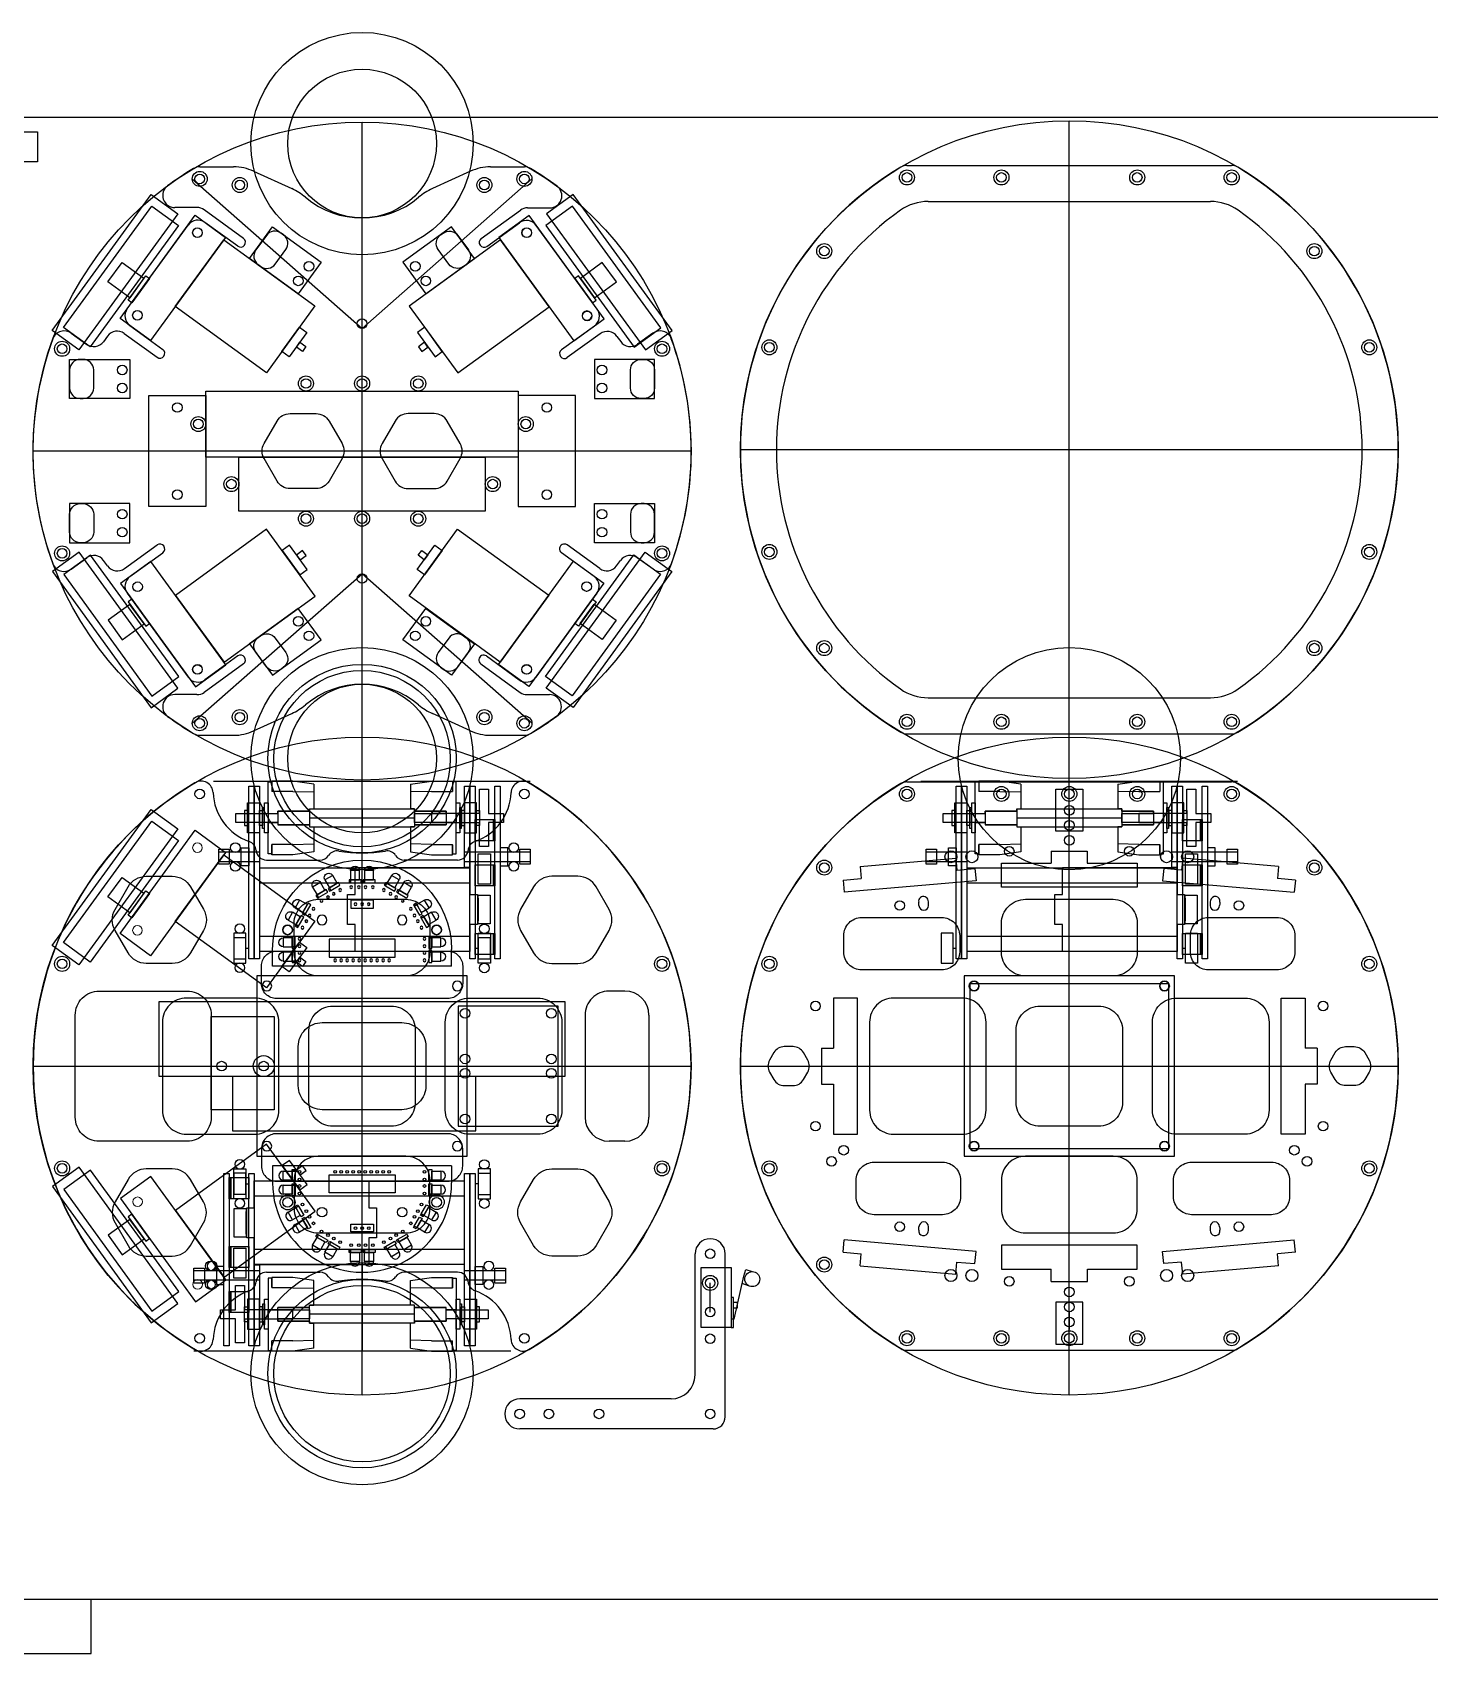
# Model space of a CAD drawing. Header units: millimetres. Extents: x -287 to 5214, y -1967 to 2893.
# Drawn here: x 467 to 932, y -291 to 249 of the extents above; entities that cross this region are included whole.
import ezdxf

# ---------------------------------------------------------------- set-up
doc = ezdxf.new("R2010")
doc.units = ezdxf.units.MM
for name, color, linetype in [('内切', 7, 'Continuous'), ('外切', 2, 'Continuous'), ('部件', 22, 'Continuous')]:
    doc.layers.add(name, color=color, linetype=linetype)

# ---------------------------------------------------------------- blocks, each defined once
blk = doc.blocks.new('A$C40E74946')
at = {"layer": '部件', "color": 5}
blk.add_lwpolyline([(15, 54), (26, 54), (26, -2), (15, -2)], close=True, dxfattribs=at)
at = {"layer": '部件', "color": 1}
for points in [[(31, 57), (43.5, 57), (43.5, 14.5), (31, 14.5)], [(43.5, 28.5), (43.5, 56), (81, 56), (81, 28.5)], [(17.5, 51), (28.5, 51), (28.5, 1), (17.5, 1)], [(81, 47.3), (84, 47.3), (84, 37.3), (81, 37.3)], [(84, 43.3), (86.5, 43.3), (86.5, 41.3), (84, 41.3)], [(20.5, 30), (29.5, 30), (29.5, 22), (20.5, 22)], [(29.5, 31), (31, 31), (31, 21), (29.5, 21)]]:
    blk.add_lwpolyline(points, close=True, dxfattribs=at)
at = {"layer": '部件', "color": 1, "lineweight": 0}
for centre in [(35, 52.75), (35, 18.75)]:
    blk.add_circle(centre, 1.6, dxfattribs=at)
blk = doc.blocks.new('A$C04FB7A0E')
at = {"layer": '部件', "color": 3}
for p, q in [((0, 59.6, 20), (0, 0, 20)), ((0, 59.6, 20), (5.59, 59.6, 20)), ((0, 0, 20), (5.59, 0, 20))]:
    blk.add_line(p, q, dxfattribs=at)
at = {"layer": '部件', "color": 3, "elevation": 20}
for points in [[(4.74, 53.05), (1.74, 53.05), (1.74, 56.05), (4.74, 56.05)], [(9.44, 53.05), (6.44, 53.05), (6.44, 56.05), (9.44, 56.05)], [(16.48, 50.36), (13.88, 51.86), (15.38, 54.46), (17.98, 52.96)], [(1.24, 53.05), (4.74, 53.05), (4.74, 52.05), (1.24, 52.05)], [(4.74, 53.05), (5.24, 53.05), (5.24, 52.05), (4.74, 52.05)], [(5.94, 53.05), (9.44, 53.05), (9.44, 52.05), (5.94, 52.05)], [(9.44, 53.05), (9.94, 53.05), (9.94, 52.05), (9.44, 52.05)], [(13.45, 52.11), (16.48, 50.36), (15.98, 49.49), (12.95, 51.24)], [(16.48, 50.36), (16.91, 50.11), (16.41, 49.24), (15.98, 49.49)], [(17.52, 49.76), (20.55, 48.01), (20.05, 47.14), (17.02, 48.89)], [(20.55, 48.01), (17.95, 49.51), (19.45, 52.11), (22.05, 50.61)], [(20.55, 48.01), (20.98, 47.76), (20.48, 46.89), (20.05, 47.14)], [(23.55, 45.19), (25.3, 42.16), (24.43, 41.66), (22.68, 44.69)], [(25.3, 42.16), (23.8, 44.76), (26.4, 46.26), (27.9, 43.66)], [(9, 40.8), (9, 18.8), (3, 18.8), (3, 40.8)], [(25.3, 42.16), (25.55, 41.73), (24.68, 41.23), (24.43, 41.66)], [(25.9, 41.12), (27.65, 38.09), (26.78, 37.59), (25.03, 40.62)], [(27.65, 38.09), (26.15, 40.69), (28.75, 42.19), (30.25, 39.59)], [(27.65, 38.09), (27.9, 37.66), (27.03, 37.16), (26.78, 37.59)], [(21.98, 33.6), (21.98, 26), (19.38, 26), (19.38, 33.6)], [(28.84, 34.15), (28.84, 30.65), (27.84, 30.65), (27.84, 34.15)], [(28.84, 30.65), (28.84, 33.65), (31.84, 33.65), (31.84, 30.65)], [(28.84, 30.65), (28.84, 30.15), (27.84, 30.15), (27.84, 30.65)], [(28.84, 29.45), (28.84, 25.95), (27.84, 25.95), (27.84, 29.45)], [(28.84, 25.95), (28.84, 28.95), (31.84, 28.95), (31.84, 25.95)], [(27.9, 21.94), (26.15, 18.91), (25.28, 19.41), (27.03, 22.44)], [(28.84, 25.95), (28.84, 25.45), (27.84, 25.45), (27.84, 25.95)], [(25.55, 17.87), (23.8, 14.84), (22.93, 15.34), (24.68, 18.37)], [(23.8, 14.84), (25.3, 17.44), (27.9, 15.94), (26.4, 13.34)], [(26.15, 18.91), (25.9, 18.48), (25.03, 18.98), (25.28, 19.41)], [(26.15, 18.91), (27.65, 21.51), (30.25, 20.01), (28.75, 17.41)], [(17.95, 10.09), (17.52, 9.84), (17.02, 10.71), (17.45, 10.96)], [(20.98, 11.84), (17.95, 10.09), (17.45, 10.96), (20.48, 12.71)], [(17.95, 10.09), (20.55, 11.59), (22.05, 8.99), (19.45, 7.49)], [(23.8, 14.84), (23.55, 14.41), (22.68, 14.91), (22.93, 15.34)], [(1.74, 6.55), (1.24, 6.55), (1.24, 7.55), (1.74, 7.55)], [(5.24, 6.55), (1.74, 6.55), (1.74, 7.55), (5.24, 7.55)], [(1.74, 6.55), (4.74, 6.55), (4.74, 3.55), (1.74, 3.55)], [(6.44, 6.55), (5.94, 6.55), (5.94, 7.55), (6.44, 7.55)], [(9.94, 6.55), (6.44, 6.55), (6.44, 7.55), (9.94, 7.55)], [(6.44, 6.55), (9.44, 6.55), (9.44, 3.55), (6.44, 3.55)], [(13.88, 7.74), (13.45, 7.49), (12.95, 8.36), (13.38, 8.61)], [(16.91, 9.49), (13.88, 7.74), (13.38, 8.61), (16.41, 10.36)], [(13.88, 7.74), (16.48, 9.24), (17.98, 6.64), (15.38, 5.14)]]:
    blk.add_lwpolyline(points, close=True, dxfattribs=at)
at = {"layer": '部件', "color": 3}
for centre, radius in [((12.13, 54.6, 20), 1.6), ((1.99, 50.6, 20), 0.45), ((4.49, 50.6, 20), 0.45), ((6.69, 50.6, 20), 0.45), ((9.19, 50.6, 20), 0.45), ((12.87, 49.61, 20), 0.45), ((15.04, 48.36, 20), 0.45), ((15.4, 43.14, 20), 1.6), ((16.94, 47.26, 20), 0.45), ((19.11, 46.01, 20), 0.45), ((21.8, 43.32, 20), 0.45), ((1.99, 38.8, 20), 0.45), ((23.05, 41.15, 20), 0.45), ((24.15, 39.25, 20), 0.45), ((1.99, 36.8, 20), 0.45), ((1.99, 34.8, 20), 0.45), ((1.99, 32.8, 20), 0.45), ((20.7, 32, 20), 0.45), ((25.4, 37.08, 20), 0.45), ((26.39, 33.4, 20), 0.45), ((1.99, 30.8, 20), 0.45), ((1.99, 28.8, 20), 0.45), ((1.99, 26.8, 20), 0.45), ((20.7, 29.8, 20), 0.45), ((20.7, 27.6, 20), 0.45), ((26.39, 30.9, 20), 0.45), ((26.39, 28.7, 20), 0.45), ((1.99, 24.8, 20), 0.45), ((1.99, 22.8, 20), 0.45), ((25.4, 22.52, 20), 0.45), ((26.39, 26.2, 20), 0.45), ((1.99, 20.8, 20), 0.45), ((15.4, 16.46, 20), 1.6), ((21.8, 16.28, 20), 0.45), ((23.05, 18.45, 20), 0.45), ((24.15, 20.35, 20), 0.45), ((15.04, 11.24, 20), 0.45), ((16.94, 12.34, 20), 0.45), ((19.11, 13.59, 20), 0.45), ((1.99, 9, 20), 0.45), ((4.49, 9, 20), 0.45), ((6.69, 9, 20), 0.45), ((9.19, 9, 20), 0.45), ((12.13, 5, 20), 1.6), ((12.87, 9.99, 20), 0.45)]:
    blk.add_circle(centre, radius, dxfattribs=at)
for centre, radius, start, end in [((5.59, 29.8, 20), 29.8, 270, 90), ((3.24, 56.05, 20), 1.5, 0, 180), ((7.94, 56.05, 20), 1.5, 0, 180), ((16.68, 53.71, 20), 1.5, 330, 150), ((20.75, 51.36, 20), 1.5, 330, 150), ((27.15, 44.96, 20), 1.5, 300, 120), ((29.5, 40.89, 20), 1.5, 300, 120), ((31.84, 32.15, 20), 1.5, 270, 90), ((31.84, 27.45, 20), 1.5, 270, 90), ((29.5, 18.71, 20), 1.5, 240, 60), ((27.15, 14.64, 20), 1.5, 240, 60), ((16.68, 5.89, 20), 1.5, 210, 30), ((20.75, 8.24, 20), 1.5, 210, 30), ((3.24, 3.55, 20), 1.5, 180, 0), ((7.94, 3.55, 20), 1.5, 180, 0)]:
    blk.add_arc(centre, radius, start, end, dxfattribs=at)
blk = doc.blocks.new('newban')
at = {"layer": '部件'}
blk.add_lwpolyline([(-73.91, -12), (-13.91, -12), (-13.91, -82), (-73.91, -82)], close=True, dxfattribs=at)
for centre in [(-70.56, -15.3), (-17.26, -15.3), (-70.56, -78.7), (-17.26, -78.7)]:
    blk.add_circle(centre, 1.6, dxfattribs=at)
blk = doc.blocks.new('ioo')
at = {"layer": '部件', "color": 6}
for p, q in [((3475.95, -2906.94), (3472.76, -2921.29)), ((3475.95, -2906.94), (3476.97, -2906.94)), ((3476.97, -2904.18), (3476.22, -2904.18)), ((3476.22, -2904.18), (3476.22, -2914.18)), ((3476.22, -2914.18), (3476.97, -2914.18)), ((3483.97, -2909.33), (3483.97, -2919.03)), ((3473.46, -2918.91), (3471.3, -2918.19)), ((3472.12, -2923.5), (3469.98, -2922.79)), ((3472.76, -2921.29), (3472.12, -2923.5))]:
    blk.add_line(p, q, dxfattribs=at)
for points in [[(3476.97, -2904.18), (3486.97, -2904.18), (3486.97, -2924.18), (3476.97, -2924.18)], [(3475.02, -2910.66), (3476.22, -2910.66), (3476.22, -2912.66), (3475.02, -2912.66)]]:
    blk.add_lwpolyline(points, close=True, dxfattribs=at)
for centre, radius in [((3483.97, -2909.33), 1.6), ((3469.94, -2920.29), 2.5), ((3483.97, -2919.03), 1.6)]:
    blk.add_circle(centre, radius, dxfattribs=at)
at = {"layer": '部件'}
blk.add_circle((3483.97, -2919.03), 2.5, dxfattribs=at)
blk = doc.blocks.new('dis')
at = {"layer": '部件'}
for p, q in [((169.1, 449.27), (169.1, 415.27)), ((156.2, 447.27), (156.2, 417.27))]:
    blk.add_line(p, q, dxfattribs=at)
for points in [[(161.1, 454.9), (171.1, 454.9), (171.1, 409.9), (161.1, 409.9)], [(147.6, 447.27), (171.1, 447.27), (171.1, 417.27), (147.6, 417.27)], [(158.6, 437.77), (166.6, 437.77), (166.6, 426.77), (158.6, 426.77)]]:
    blk.add_lwpolyline(points, close=True, dxfattribs=at)
for centre in [(166.1, 447.27), (166.1, 432.27), (166.1, 417.27)]:
    blk.add_circle(centre, 1.6, dxfattribs=at)
blk = doc.blocks.new('ee')
at = {"layer": '部件', "color": 4}
for p, q in [((679.98, -1571.69), (663.98, -1571.69)), ((663.98, -1571.69), (663.98, -1574.69)), ((663.98, -1574.69), (679.98, -1574.69)), ((682.98, -1571.69), (687.98, -1571.69)), ((687.98, -1574.69), (682.98, -1574.69)), ((687.98, -1571.69), (687.98, -1574.69))]:
    blk.add_line(p, q, dxfattribs=at)
for points in [[(679.98, -1571.69), (679.98, -1563.64), (682.98, -1563.64), (682.98, -1571.69)], [(682.98, -1574.69), (682.98, -1582.74), (679.98, -1582.74), (679.98, -1574.69)]]:
    blk.add_lwpolyline(points, dxfattribs=at)
blk = doc.blocks.new('panzou')
at = {"layer": '部件', "color": 6}
for p, q in [((164.05, -1712.65), (153.55, -1712.65)), ((153.55, -1712.65), (153.55, -1717.15)), ((164.05, -1711.9), (199.05, -1711.9)), ((164.05, -1711.9), (164.05, -1712.65)), ((164.05, -1714.9), (199.05, -1714.9)), ((199.05, -1711.9), (199.05, -1712.65)), ((199.05, -1711.9), (199.05, -1712.65)), ((199.05, -1712.65), (209.55, -1712.65)), ((199.05, -1712.65), (209.55, -1712.65)), ((209.55, -1712.65), (209.55, -1717.15)), ((209.55, -1712.65), (209.55, -1717.15)), ((164.05, -1717.15), (153.55, -1717.15)), ((164.05, -1717.15), (164.05, -1717.9)), ((164.05, -1717.9), (199.05, -1717.9)), ((199.05, -1717.15), (209.55, -1717.15)), ((199.05, -1717.15), (199.05, -1717.9)), ((199.05, -1717.15), (209.55, -1717.15)), ((199.05, -1717.15), (199.05, -1717.9))]:
    blk.add_line(p, q, dxfattribs=at)
at = {"layer": '部件', "color": 42}
blk.add_lwpolyline([(219.65, -1709.9), (215.65, -1709.9), (215.65, -1719.9), (219.65, -1719.9)], close=True, dxfattribs=at)
at = {"layer": '部件', "color": 6}
for points in [[(139.55, -1713.4), (153.55, -1713.4), (153.55, -1716.4), (139.55, -1716.4)], [(199.05, -1713.4), (209.55, -1713.4), (209.55, -1716.4), (199.05, -1716.4)], [(215.65, -1712.4), (214.65, -1712.4), (214.65, -1717.4), (215.65, -1717.4)], [(219.65, -1712.4), (220.65, -1712.4), (220.65, -1717.4), (219.65, -1717.4)]]:
    blk.add_lwpolyline(points, close=True, dxfattribs=at)
at = {"layer": '外切'}
blk.add_blockref('ee', (-459.33, -141.71), dxfattribs=at)
blk = doc.blocks.new('tai')
at = {"layer": '部件', "color": 6}
for p, q in [((181.06, -1680.76), (174.06, -1680.76)), ((174.06, -1680.76), (174.06, -1684.21)), ((188.06, -1681.76), (181.06, -1680.76)), ((188.06, -1681.76), (188.06, -1684.36)), ((174.06, -1705.26), (174.06, -1701.81)), ((181.06, -1705.26), (174.06, -1705.26)), ((188.06, -1704.26), (181.06, -1705.26)), ((188.06, -1701.66), (188.06, -1704.26))]:
    blk.add_line(p, q, dxfattribs=at)
at = {"layer": '部件', "color": 4}
for p, q in [((181.06, -1684.21), (174.06, -1684.21)), ((181.06, -1684.21), (188.06, -1684.36)), ((188.06, -1684.36), (188.06, -1690.01)), ((172.86, -1691.51), (176.16, -1691.51)), ((172.86, -1694.51), (176.16, -1694.51)), ((176.16, -1691.51), (176.16, -1690.76)), ((176.16, -1690.76), (186.66, -1690.76)), ((176.16, -1694.51), (176.16, -1695.26)), ((186.66, -1690.76), (186.66, -1690.01)), ((186.66, -1690.01), (188.06, -1690.01)), ((176.16, -1695.26), (186.66, -1695.26)), ((186.66, -1695.26), (186.66, -1696.01)), ((186.66, -1696.01), (188.06, -1696.01)), ((188.06, -1696.01), (188.05, -1701.66)), ((181.06, -1701.81), (174.06, -1701.81)), ((181.06, -1701.81), (188.06, -1701.66))]:
    blk.add_line(p, q, dxfattribs=at)
at = {"layer": '部件'}
for p, q in [((172.86, -1691.51), (172.86, -1694.51)), ((176.16, -1691.51), (176.16, -1694.51)), ((186.66, -1690.76), (186.66, -1695.26))]:
    blk.add_line(p, q, dxfattribs=at)
at = {"layer": '部件', "color": 4}
for points in [[(172.86, -1691.51), (172.86, -1681.01), (174.06, -1681.01), (174.06, -1684.01)], [(174.06, -1702.01), (174.06, -1705.01), (172.86, -1705.01), (172.86, -1694.51)]]:
    blk.add_lwpolyline(points, dxfattribs=at)
blk = doc.blocks.new('theh')
at = {"layer": '部件', "color": 1}
for p, q in [((72.39, -15.37), (177.87, -15.37)), ((121.87, -44.87), (121.87, -15.37))]:
    blk.add_line(p, q, dxfattribs=at)
at = {"layer": '部件', "color": 6}
blk.add_line((121.87, -24.62), (121.87, -30.62), dxfattribs=at)
at = {"layer": '部件', "color": 4}
for p, q in [((74.17, -38.93), (87.77, -38.93)), ((74.17, -42.13), (87.77, -42.13)), ((155.97, -38.93), (177.87, -38.93)), ((155.97, -42.13), (177.87, -42.13)), ((119.57, -53.1), (119.57, -44.1)), ((119.57, -44.1), (157.17, -44.1)), ((157.77, -44.1), (157.77, -53.1)), ((117.07, -63.1), (117.07, -53.1)), ((117.07, -53.1), (119.57, -53.1)), ((157.77, -53.1), (160.27, -53.1)), ((160.27, -53.1), (160.27, -54.33)), ((119.57, -63.1), (117.07, -63.1)), ((119.57, -72.1), (119.57, -63.1)), ((160.27, -63.1), (157.77, -63.1)), ((157.77, -63.1), (157.77, -72.1)), ((160.27, -61.86), (160.27, -63.1)), ((83.17, -71.01), (84.17, -71.01)), ((157.17, -72.1), (119.57, -72.1)), ((160.57, -71.07), (159.57, -71.07))]:
    blk.add_line(p, q, dxfattribs=at)
at = {"layer": '部件', "color": 3}
for p, q in [((87.77, -44.23), (157.77, -44.23)), ((87.77, -49.23), (157.77, -49.23)), ((160.27, -54.33), (160.47, -54.33)), ((160.27, -61.86), (160.47, -61.86)), ((87.77, -66.94), (157.77, -66.94)), ((87.77, -71.94), (157.77, -71.94))]:
    blk.add_line(p, q, dxfattribs=at)
at = {"layer": '部件'}
for p, q in [((160.27, -54.33), (160.27, -61.86)), ((160.47, -54.33), (160.47, -61.86))]:
    blk.add_line(p, q, dxfattribs=at)
at = {"layer": '部件', "color": 3}
for points in [[(84.17, -17.07), (85.97, -17.07), (85.97, -74.5), (84.17, -74.5)], [(85.97, -17.07), (87.77, -17.07), (87.77, -74.5), (85.97, -74.5)], [(155.97, -17.07), (157.77, -17.07), (157.77, -44.1), (155.97, -44.1)], [(157.77, -17.07), (159.57, -17.07), (159.57, -74.5), (157.77, -74.5)], [(166.07, -17.07), (167.87, -17.07), (167.87, -74.5), (166.07, -74.5)], [(89.37, -22.62), (90.57, -22.62), (90.57, -32.62), (89.37, -32.62)], [(153.17, -22.62), (154.37, -22.62), (154.37, -32.62), (153.17, -32.62)]]:
    blk.add_lwpolyline(points, close=True, dxfattribs=at)
at = {"layer": '部件', "color": 6}
for points in [[(83.77, -25.12), (82.77, -25.12), (82.77, -30.12), (83.77, -30.12)], [(87.77, -25.12), (88.77, -25.12), (88.77, -30.12), (87.77, -30.12)], [(88.77, -24.12), (89.27, -24.12), (89.27, -31.12), (88.77, -31.12)], [(154.37, -24.12), (154.87, -24.12), (154.87, -31.12), (154.37, -31.12)], [(165.57, -28.19), (166.07, -28.19), (166.07, -35.19), (165.57, -35.19)], [(81.67, -37.53), (84.17, -37.53), (84.17, -43.53), (81.67, -43.53)], [(170.37, -37.53), (167.87, -37.53), (167.87, -43.53), (170.37, -43.53)], [(74.17, -38.03), (77.67, -38.03), (77.67, -43.03), (74.17, -43.03)], [(174.37, -38.03), (177.87, -38.03), (177.87, -43.03), (174.37, -43.03)], [(165.57, -43.23), (166.07, -43.23), (166.07, -50.23), (165.57, -50.23)], [(165.57, -66.11), (166.07, -66.11), (166.07, -73.11), (165.57, -73.11)]]:
    blk.add_lwpolyline(points, close=True, dxfattribs=at)
at = {"layer": '部件', "color": 42}
for points in [[(83.77, -22.62), (87.77, -22.62), (87.77, -32.62), (83.77, -32.62)], [(160.57, -39.62), (164.57, -39.62), (164.57, -49.62), (160.57, -49.62)], [(83.17, -66.01), (79.17, -66.01), (79.17, -76.01), (83.17, -76.01)], [(160.57, -66.01), (164.57, -66.01), (164.57, -76.01), (160.57, -76.01)]]:
    blk.add_lwpolyline(points, close=True, dxfattribs=at)
at = {"layer": '部件', "color": 4}
for points in [[(83.77, -26.12), (87.77, -26.12), (87.77, -29.12), (83.77, -29.12)], [(160.47, -53.35), (164.47, -53.35), (164.47, -62.85), (160.47, -62.85)]]:
    blk.add_lwpolyline(points, close=True, dxfattribs=at)
at = {"layer": '部件', "color": 254}
for points in [[(159.57, -28.19), (165.57, -28.19), (165.57, -35.19), (159.57, -35.19)], [(159.57, -43.23), (165.57, -43.23), (165.57, -50.23), (159.57, -50.23)], [(159.57, -66.11), (165.57, -66.11), (165.57, -73.11), (159.57, -73.11)]]:
    blk.add_lwpolyline(points, close=True, dxfattribs=at)
at = {"layer": '部件', "color": 1}
blk.add_circle((121.87, -7.87), 37, dxfattribs=at)
at = {"layer": '部件'}
for name, p in [('tai', (-82.29, 1665.39)), ('panzou', (-59.68, 1687.28))]:
    blk.add_blockref(name, p, dxfattribs=at)
at = {"layer": '部件', "xscale": -1}
blk.add_blockref('tai', (326.03, 1665.39), dxfattribs=at)

msp = doc.modelspace()

# ---------------------------------------------------------------- linework, layer by layer
at = {"layer": '内切'}
for p, q in [((765.286, 192.784), (859.218, 192.784)), ((765.286, 27.571), (859.218, 27.571)), ((806.25, -23.522), (818.25, -23.522)), ((806.25, -23.522), (806.25, -27.522)), ((818.25, -23.522), (818.25, -27.522)), ((664.31, -70.046), (659.021, -70.046)), ((651.021, -78.051), (651.039, -112.051)), ((672.31, -78.046), (672.31, -112.046)), ((729.762, -89.046), (729.762, -101.046)), ((729.762, -89.046), (733.762, -89.046)), ((894.742, -89.046), (890.742, -89.046)), ((894.742, -89.046), (894.742, -101.046)), ((729.762, -101.046), (733.762, -101.046)), ((894.742, -101.046), (890.742, -101.046)), ((664.31, -120.046), (659.039, -120.046)), ((806.251, -166.697), (806.251, -162.697)), ((806.251, -166.697), (818.251, -166.697)), ((818.251, -166.697), (818.251, -162.697))]:
    msp.add_line(p, q, dxfattribs=at)
at = {"layer": '内切', "color": 0}
for points in [[(547.901, 171.932), (551.428, 176.786, 0.4142136), (550.653, 181.675), (549.844, 182.263, 0.4142136), (544.955, 181.489), (541.429, 176.635, 0.4142136), (542.203, 171.746), (543.012, 171.158, 0.4142136)], [(605.719, 171.932), (602.192, 176.786, -0.4142136), (602.967, 181.675), (603.776, 182.263, -0.4142136), (608.665, 181.489), (612.191, 176.635, -0.4142136), (611.417, 171.746), (610.608, 171.158, -0.4142136)], [(487.456, 130.693), (487.456, 136.693, 0.4142136), (483.956, 140.193), (482.956, 140.193, 0.4142136), (479.456, 136.693), (479.456, 130.693, 0.4142136), (482.956, 127.193), (483.956, 127.193, 0.4142136)], [(666.164, 130.693), (666.164, 136.693, -0.4142136), (669.664, 140.193), (670.664, 140.193, -0.4142136), (674.164, 136.693), (674.164, 130.693, -0.4142136), (670.664, 127.193), (669.664, 127.193, -0.4142136)], [(487.456, 88.693), (487.456, 82.693, -0.4142136), (483.956, 79.193), (482.956, 79.193, -0.4142136), (479.456, 82.693), (479.456, 88.693, -0.4142136), (482.956, 92.193), (483.956, 92.193, -0.4142136)], [(666.164, 88.693), (666.164, 82.693, 0.4142136), (669.664, 79.193), (670.664, 79.193, 0.4142136), (674.164, 82.693), (674.164, 88.693, 0.4142136), (670.664, 92.193), (669.664, 92.193, 0.4142136)], [(547.901, 47.453), (551.428, 42.599, -0.4142136), (550.653, 37.711), (549.844, 37.123, -0.4142136), (544.955, 37.897), (541.429, 42.751, -0.4142136), (542.203, 47.64), (543.012, 48.228, -0.4142136)], [(605.719, 47.453), (602.192, 42.599, 0.4142136), (602.967, 37.711), (603.776, 37.123, 0.4142136), (608.665, 37.897), (612.191, 42.751, 0.4142136), (611.417, 47.64), (610.608, 48.228, 0.4142136)]]:
    msp.add_lwpolyline(points, format="xyb", close=True, dxfattribs=at)
at = {"layer": '内切'}
for points in [[(552.82, 122.189), (561.481, 122.191, -0.2679492), (565.811, 119.692), (570.143, 112.192, -0.2679492), (570.144, 107.192), (565.815, 99.692, -0.2679492), (561.485, 97.191), (552.825, 97.189, -0.2679492), (548.494, 99.688), (544.163, 107.188, -0.2679492), (544.162, 112.188), (548.491, 119.688, -0.2679492)], [(600.8, 122.189), (592.139, 122.191, 0.2679492), (587.809, 119.692), (583.477, 112.192, 0.2679492), (583.476, 107.192), (587.805, 99.692, 0.2679492), (592.135, 97.191), (600.795, 97.189, 0.2679492), (605.126, 99.688), (609.457, 107.188, 0.2679492), (609.458, 112.188), (605.129, 119.688, 0.2679492)], [(504.974, -31.856), (513.634, -31.855, -0.2679492), (519.697, -35.354), (524.028, -42.853, -0.2679492), (524.029, -49.853), (519.701, -57.354, -0.2679492), (513.639, -60.855), (504.979, -60.856, -0.2679492), (498.916, -57.358), (494.585, -49.858, -0.2679492), (494.583, -42.858), (498.912, -35.358, -0.2679492)], [(648.646, -31.856), (639.986, -31.855, 0.2679492), (633.923, -35.354), (629.592, -42.853, 0.2679492), (629.591, -49.853), (633.919, -57.354, 0.2679492), (639.981, -60.855), (648.641, -60.856, 0.2679492), (654.704, -57.358), (659.035, -49.858, 0.2679492), (659.037, -42.858), (654.708, -35.358, 0.2679492)], [(797.651, -39.522), (826.851, -39.522, -0.4142136), (834.851, -47.522), (834.851, -57.046, -0.4142136), (826.851, -65.046), (797.651, -65.046, -0.4142136), (789.651, -57.046), (789.651, -47.522, -0.4142136)], [(743.152, -45.59), (769.752, -45.59, -0.4142136), (775.752, -51.59), (775.752, -57.046, -0.4142136), (769.752, -63.046), (743.152, -63.046, -0.4142136), (737.152, -57.046), (737.152, -51.59, -0.4142136)], [(881.352, -63.046), (858.56, -63.046, -0.4142136), (852.56, -57.046), (852.56, -51.59, -0.4142136), (858.56, -45.59), (881.352, -45.59, -0.4142136), (887.352, -51.59), (887.352, -57.046, -0.4142136)], [(548.31, -56.748), (605.31, -56.748, -0.4142136), (610.31, -61.748), (610.31, -67.546, -0.4142136), (605.31, -72.546), (548.31, -72.546, -0.4142136), (543.31, -67.546), (543.31, -61.748, -0.4142136)], [(489.31, -70.046), (518.56, -70.046, -0.4142136), (526.56, -78.046), (526.56, -112.046, -0.4142136), (518.56, -120.046), (489.31, -120.046, -0.4142136), (481.31, -112.046), (481.31, -78.046, -0.4142136)], [(776.552, -72.396), (753.762, -72.396, 0.4142136), (745.762, -80.396), (745.762, -109.696, 0.4142136), (753.762, -117.696), (776.552, -117.696, 0.4142136), (784.552, -109.696), (784.552, -80.396, 0.4142136)], [(802.552, -75.046), (821.952, -75.046, -0.4142136), (829.952, -83.046), (829.952, -107.046, -0.4142136), (821.952, -115.046), (802.552, -115.046, -0.4142136), (794.552, -107.046), (794.552, -83.046, -0.4142136)], [(847.952, -72.396), (870.742, -72.396, -0.4142136), (878.742, -80.396), (878.742, -109.696, -0.4142136), (870.742, -117.696), (847.952, -117.696, -0.4142136), (839.952, -109.696), (839.952, -80.396, -0.4142136)], [(720.265, -88.55), (717.378, -88.55, 0.2679492), (713.914, -90.55), (712.471, -93.05, 0.2679492), (712.471, -97.05), (713.914, -99.55, 0.2679492), (717.378, -101.55), (720.265, -101.55, 0.2679492), (723.729, -99.55), (725.173, -97.05, 0.2679492), (725.173, -93.05), (723.729, -90.55, 0.2679492)], [(904.239, -88.55), (907.126, -88.55, -0.2679492), (910.59, -90.55), (912.033, -93.05, -0.2679492), (912.033, -97.05), (910.59, -99.55, -0.2679492), (907.126, -101.55), (904.239, -101.55, -0.2679492), (900.775, -99.55), (899.332, -97.05, -0.2679492), (899.332, -93.05), (900.775, -90.55, -0.2679492)], [(548.31, -133.345), (605.31, -133.345, 0.4142136), (610.31, -128.345), (610.31, -122.546, 0.4142136), (605.31, -117.546), (548.31, -117.546, 0.4142136), (543.31, -122.546), (543.31, -128.345, 0.4142136)], [(504.974, -158.264), (513.634, -158.265, 0.2679492), (519.697, -154.766), (524.028, -147.267, 0.2679492), (524.029, -140.267), (519.701, -132.766, 0.2679492), (513.639, -129.265), (504.979, -129.264, 0.2679492), (498.916, -132.762), (494.585, -140.262, 0.2679492), (494.583, -147.262), (498.912, -154.762, 0.2679492)], [(648.646, -158.264), (639.986, -158.265, -0.2679492), (633.923, -154.766), (629.592, -147.267, -0.2679492), (629.591, -140.267), (633.919, -132.766, -0.2679492), (639.981, -129.265), (648.641, -129.264, -0.2679492), (654.704, -132.762), (659.035, -140.262, -0.2679492), (659.037, -147.262), (654.708, -154.762, -0.2679492)], [(747.26, -127.046), (770.052, -127.046, -0.4142136), (776.052, -133.046), (776.052, -138.503, -0.4142136), (770.052, -144.503), (747.26, -144.503, -0.4142136), (741.26, -138.503), (741.26, -133.046, -0.4142136)], [(797.651, -150.571), (826.851, -150.571, 0.4142136), (834.851, -142.571), (834.851, -133.046, 0.4142136), (826.851, -125.046), (797.651, -125.046, 0.4142136), (789.651, -133.046), (789.651, -142.571, 0.4142136)], [(879.552, -144.503), (852.952, -144.503, -0.4142136), (846.952, -138.503), (846.952, -133.046, -0.4142136), (852.952, -127.046), (879.552, -127.046, -0.4142136), (885.552, -133.046), (885.552, -138.503, -0.4142136)]]:
    msp.add_lwpolyline(points, format="xyb", close=True, dxfattribs=at)
for points in [[(818.25, -27.522), (834.851, -27.522), (834.851, -35.522), (789.651, -35.522), (789.651, -27.522), (806.25, -27.522)], [(733.762, -101.046), (733.762, -117.646), (741.762, -117.646), (741.762, -72.446), (733.762, -72.446), (733.762, -89.046)], [(890.742, -101.046), (890.742, -117.646), (882.742, -117.646), (882.742, -72.446), (890.742, -72.446), (890.742, -89.046)], [(818.251, -162.697), (834.851, -162.697), (834.851, -154.697), (789.651, -154.697), (789.651, -162.697), (806.251, -162.697)]]:
    msp.add_lwpolyline(points, dxfattribs=at)
for points in [[(534.11, -59.318), (538.11, -59.318), (538.11, -52.318), (534.11, -52.318)], [(615.51, -59.379), (619.51, -59.379), (619.51, -52.379), (615.51, -52.379)], [(538.11, -130.714), (534.11, -130.714), (534.11, -137.714), (538.11, -137.714)], [(619.51, -130.775), (615.51, -130.775), (615.51, -137.775), (619.51, -137.775)]]:
    msp.add_lwpolyline(points, close=True, dxfattribs=at)
for centre, radius in [((522.766, 200.299), 1.6), ((536.104, 198.271), 1.6), ((617.516, 198.271), 1.6), ((630.854, 200.299), 1.6), ((758.208, 200.784), 1.6), ((789.651, 200.784), 1.6), ((834.851, 200.784), 1.6), ((866.296, 200.784), 1.6), ((522.005, 182.399), 1.6), ((631.615, 182.399), 1.6), ((559.113, 171.202), 1.6), ((594.507, 171.202), 1.6), ((730.669, 176.259), 1.6), ((893.832, 176.252), 1.6), ((555.586, 166.348), 1.6), ((598.034, 166.348), 1.6), ((502.025, 154.889), 1.6), ((576.81, 152.117), 1.6), ((651.742, 154.686), 1.6), ((712.398, 144.228), 1.6), ((912.106, 144.228), 1.6), ((476.956, 143.743), 1.6), ((676.664, 143.743), 1.6), ((496.956, 136.693), 1.6), ((656.664, 136.693), 1.6), ((496.956, 130.693), 1.6), ((558.122, 132.193), 1.6), ((576.81, 132.193), 1.6), ((595.498, 132.193), 1.6), ((656.664, 130.693), 1.6), ((515.31, 124.206), 1.6), ((638.31, 124.206), 1.6), ((522.31, 118.693), 1.6), ((631.31, 118.693), 1.6), ((533.31, 98.693), 1.6), ((620.31, 98.693), 1.6), ((515.31, 95.206), 1.6), ((638.31, 95.206), 1.6), ((496.956, 88.693), 1.6), ((558.122, 87.193), 1.6), ((576.81, 87.193), 1.6), ((595.498, 87.193), 1.6), ((656.664, 88.693), 1.6), ((496.956, 82.693), 1.6), ((656.664, 82.693), 1.6), ((476.956, 75.643), 1.6), ((676.664, 75.643), 1.6), ((712.398, 76.128), 1.6), ((912.106, 76.128), 1.6), ((502.075, 64.533), 1.6), ((576.81, 67.269), 1.6), ((651.571, 64.594), 1.6), ((555.586, 53.037), 1.6), ((598.034, 53.037), 1.6), ((559.113, 48.183), 1.6), ((594.507, 48.183), 1.6), ((730.669, 44.096), 1.6), ((893.832, 44.104), 1.6), ((522.005, 36.987), 1.6), ((631.615, 36.987), 1.6), ((536.104, 21.115), 1.6), ((617.516, 21.115), 1.6), ((522.766, 19.086), 1.6), ((630.854, 19.086), 1.6), ((758.208, 19.571), 1.6), ((789.651, 19.571), 1.6), ((834.851, 19.572), 1.6), ((866.296, 19.571), 1.6), ((522.766, -4.44), 1.6), ((630.854, -4.44), 1.6), ((758.208, -4.44), 1.6), ((789.653, -4.438), 1.6), ((812.252, -4.44), 1.6), ((834.851, -4.44), 1.6), ((866.296, -4.44), 1.6), ((812.253, -9.881), 1.6), ((812.252, -14.878), 1.6), ((534.61, -22.333), 1.6), ((627.31, -22.333), 1.6), ((812.251, -19.875), 1.6), ((534.61, -28.533), 1.6), ((627.31, -28.533), 1.6), ((772.852, -25.333), 2), ((779.852, -25.333), 2), ((792.252, -23.522), 1.6), ((832.252, -23.522), 1.6), ((844.652, -25.333), 2), ((851.652, -25.333), 2), ((730.669, -28.965), 1.6), ((893.832, -28.972), 1.6), ((755.808, -41.572), 1.6), ((868.696, -41.572), 1.6), ((536.11, -49.299), 1.6), ((552.01, -49.697), 1.6), ((601.61, -49.697), 1.6), ((617.51, -49.359), 1.6), ((476.956, -60.996), 1.6), ((536.11, -62.299), 1.6), ((617.51, -62.359), 1.6), ((676.664, -60.996), 1.6), ((712.398, -60.996), 1.6), ((912.106, -60.996), 1.6), ((780.552, -68.396), 1.6), ((843.952, -68.396), 1.6), ((727.762, -75.047), 1.6), ((896.742, -75.047), 1.6), ((611.101, -77.465), 1.6), ((639.821, -77.465), 1.6), ((611.101, -92.655), 1.6), ((639.821, -92.655), 1.6), ((530.06, -95.046), 1.6), ((544.06, -95.046), 1.6), ((611.101, -97.465), 1.6), ((639.821, -97.465), 1.6), ((611.101, -112.655), 1.6), ((639.821, -112.655), 1.6), ((727.762, -115.047), 1.6), ((896.742, -115.047), 1.6), ((737.152, -123.046), 1.6), ((780.552, -121.696), 1.6), ((843.952, -121.696), 1.6), ((887.152, -123.046), 1.6), ((476.956, -129.096), 1.6), ((536.11, -127.733), 1.6), ((617.51, -127.794), 1.6), ((676.664, -129.096), 1.6), ((712.398, -129.096), 1.6), ((733.102, -126.746), 1.6), ((891.402, -126.746), 1.6), ((912.106, -129.096), 1.6), ((536.11, -140.733), 1.6), ((552.011, -140.396), 1.6), ((601.611, -140.396), 1.6), ((617.51, -140.794), 1.6), ((755.808, -148.521), 1.6), ((868.696, -148.521), 1.6), ((692.69, -157.52), 1.6), ((526.31, -161.56), 1.6), ((526.91, -161.56), 1.6), ((619.01, -161.56), 1.6), ((730.669, -161.128), 1.6), ((526.31, -167.76), 1.6), ((526.91, -167.76), 1.6), ((619.01, -167.76), 1.6), ((692.69, -167.22), 1.6), ((772.852, -164.76), 2), ((779.852, -164.76), 2), ((792.252, -166.697), 1.6), ((832.252, -166.697), 1.6), ((844.652, -164.76), 2), ((851.652, -164.76), 2), ((812.251, -170.217), 1.6), ((692.69, -176.921), 1.6), ((812.252, -175.214), 1.6), ((812.253, -180.211), 1.6), ((522.766, -185.653), 1.6), ((630.854, -185.653), 1.6), ((692.69, -185.82), 1.6), ((758.208, -185.653), 1.6), ((789.651, -185.653), 1.6), ((812.252, -185.628), 1.6), ((834.851, -185.653), 1.6), ((866.296, -185.653), 1.6), ((629.29, -210.82), 1.6), ((638.99, -210.82), 1.6), ((655.7, -210.82), 1.6), ((692.69, -210.82), 1.6)]:
    msp.add_circle(centre, radius, dxfattribs=at)
for centre, radius, start, end in [((812.252, 110.178), 97.5, 125.18884, 234.81116), ((765.286, 176.784), 16, 90, 125.18884), ((859.218, 176.784), 16, 54.81116, 90), ((812.252, 110.178), 97.5, 305.18884, 54.81116), ((765.286, 43.571), 16, 234.81116, 270), ((859.218, 43.571), 16, 270, 305.18884), ((763.687, -40.183), 1.6, 10, 190), ((755.808, -41.572), 6.4, 0, 10), ((763.808, -41.572), 1.6, 180, 0), ((755.808, -41.572), 9.6, 0, 10), ((868.696, -41.572), 9.6, 170, 180), ((860.696, -41.572), 1.6, 180, 0), ((860.817, -40.183), 1.6, 350, 170), ((868.696, -41.572), 6.4, 170, 180), ((659.021, -78.046), 8, 90, 180.03081), ((664.31, -78.046), 8, 0, 90), ((659.039, -112.046), 8, 180.03081, 270), ((664.31, -112.046), 8, 270, 0), ((763.687, -149.91), 1.6, 170, 350), ((755.808, -148.521), 6.4, 350, 360), ((763.808, -148.521), 1.6, 360, 180), ((755.808, -148.521), 9.6, 350, 360), ((860.696, -148.521), 1.6, 360, 180), ((868.696, -148.521), 9.6, 180, 190), ((860.817, -149.91), 1.6, 190, 10), ((868.696, -148.521), 6.4, 180, 190)]:
    msp.add_arc(centre, radius, start, end, dxfattribs=at)
at = {"layer": '外切'}
for p, q in [((522.766, 204.299), (534.058, 204.299)), ((619.562, 204.299), (630.854, 204.299)), ((758.208, 204.784), (866.296, 204.784)), ((521.847, 190.777), (514.433, 190.777)), ((537.306, 180.494), (524.197, 190.014)), ((616.433, 180.427), (629.557, 189.926)), ((631.909, 190.685), (639.323, 190.673)), ((498.642, 157.037), (518.915, 184.952)), ((535.426, 177.905), (524.502, 185.838)), ((618.309, 177.835), (629.209, 185.723)), ((655.064, 156.919), (634.791, 184.833)), ((499.528, 151.45), (510.451, 143.517)), ((654.173, 151.328), (643.226, 143.405)), ((479.991, 148.954), (485.122, 145.228)), ((492.06, 147.975), (490.709, 146.114)), ((497.647, 148.861), (508.571, 140.928)), ((656.076, 148.755), (645.102, 140.813)), ((661.658, 147.865), (662.924, 146.123)), ((673.634, 148.958), (668.511, 145.237)), ((497.697, 70.561), (508.571, 78.458)), ((499.528, 67.936), (510.451, 75.869)), ((654.092, 67.936), (643.169, 75.869)), ((655.911, 70.57), (645.049, 78.458)), ((479.938, 70.393), (485.171, 74.194)), ((492.11, 71.447), (490.758, 73.308)), ((661.498, 71.456), (662.849, 73.317)), ((673.687, 70.39), (668.436, 74.203)), ((498.642, 62.349), (518.915, 34.434)), ((654.978, 62.349), (634.705, 34.434)), ((537.306, 38.892), (524.197, 29.372)), ((535.426, 41.481), (524.502, 33.548)), ((616.314, 38.892), (629.423, 29.372)), ((618.194, 41.481), (629.118, 33.548)), ((521.847, 28.608), (514.433, 28.608)), ((631.773, 28.608), (639.187, 28.608)), ((522.766, 15.086), (534.058, 15.086)), ((619.562, 15.086), (630.854, 15.086)), ((758.208, 15.571), (866.296, 15.571)), ((758.208, -0.44), (866.296, -0.44)), ((687.69, -197.82), (687.69, -157.52)), ((697.69, -211.82), (697.69, -157.52)), ((758.208, -189.653), (866.296, -189.653)), ((679.69, -205.82), (629.29, -205.82)), ((693.69, -215.82), (629.29, -215.82))]:
    msp.add_line(p, q, dxfattribs=at)
at = {"layer": '外切', "color": 2}
for p, q in [((540.703, 202.854), (553.413, 197.051)), ((612.917, 202.854), (600.207, 197.051)), ((540.703, 16.532), (553.413, 22.334)), ((612.917, 16.532), (600.207, 22.334)), ((545.01, -26.433), (562.767, -26.433)), ((608.61, -26.433), (590.853, -26.433)), ((545.01, -163.66), (562.767, -163.66)), ((608.61, -163.66), (590.853, -163.66))]:
    msp.add_line(p, q, dxfattribs=at)
at = {"layer": '外切', "color": 0}
msp.add_lwpolyline([(563.56, -80.546), (590.06, -80.546, -0.4142136), (598.06, -88.546), (598.06, -101.546, -0.4142136), (590.06, -109.546), (563.56, -109.546, -0.4142136), (555.56, -101.546), (555.56, -88.546, -0.4142136)], format="xyb", close=True, dxfattribs=at)
at = {"layer": '外切'}
for centre, radius, start, end in [((576.81, 109.693), 109.5, 120.81465, 126.24569), ((522.766, 200.299), 4, 90, 120.81465), ((534.058, 188.299), 16, 65.46088, 90), ((619.562, 188.299), 16, 90, 114.53912), ((630.854, 200.299), 4, 59.18535, 90), ((576.81, 109.693), 109.5, 53.65806, 59.18535), ((812.252, 110.178), 109.5, 120.81465, 239.18535), ((758.208, 200.784), 4, 90, 120.81465), ((866.296, 200.784), 4, 59.18535, 90), ((812.252, 110.178), 109.5, 300.81465, 59.18535), ((514.433, 194.777), 4, 126.24569, 270), ((639.33, 194.673), 4, 269.90375, 53.65806), ((521.847, 186.777), 4, 54.01074, 90), ((631.902, 186.685), 4, 89.90375, 125.89301), ((522.152, 182.601), 4, 54.01074, 144.01074), ((631.554, 182.483), 4, 35.98926, 125.89301), ((536.366, 179.199), 1.6, 234.01074, 54.01074), ((617.371, 179.131), 1.6, 125.89301, 305.89301), ((501.878, 154.686), 4, 144.01074, 234.01074), ((651.828, 154.568), 4, 305.89301, 35.98926), ((575.957, 109.601), 108.741, 159.82923, 200.08606), ((477.64, 145.718), 4, 54.01074, 159.82923), ((487.472, 148.464), 4, 234.01074, 324.01074), ((495.297, 145.624), 4, 54.01074, 144.01074), ((658.422, 145.515), 4, 35.98926, 125.89301), ((666.16, 148.473), 4, 215.98926, 305.98926), ((675.984, 145.721), 4, 20.17282, 125.98926), ((577.669, 109.601), 108.741, 339.91189, 20.17282), ((509.511, 142.222), 1.6, 234.01074, 54.01074), ((644.164, 142.109), 1.6, 125.89301, 305.89301), ((509.511, 77.164), 1.6, 305.98926, 125.98926), ((644.109, 77.164), 1.6, 54.01074, 234.01074), ((477.587, 73.63), 4, 200.08606, 305.98926), ((487.522, 70.957), 4, 35.98926, 125.98926), ((495.346, 73.797), 4, 215.98926, 305.98926), ((658.261, 73.807), 4, 234.01074, 324.01074), ((666.086, 70.967), 4, 54.01074, 144.01074), ((676.038, 73.626), 4, 234.01074, 339.91189), ((501.878, 64.699), 4, 125.98926, 215.98926), ((651.742, 64.699), 4, 324.01074, 54.01074), ((536.366, 40.186), 1.6, 305.98926, 125.98926), ((617.254, 40.186), 1.6, 54.01074, 234.01074), ((522.152, 36.785), 4, 215.98926, 305.98926), ((631.468, 36.785), 4, 234.01074, 324.01074), ((514.433, 24.608), 4, 90, 233.75431), ((521.847, 32.608), 4, 270, 305.98926), ((631.773, 32.608), 4, 234.01074, 270), ((639.187, 24.608), 4, 306.24569, 90), ((576.81, 109.693), 109.5, 233.75431, 239.18535), ((534.058, 31.086), 16, 270, 294.53912), ((619.562, 31.086), 16, 245.46088, 270), ((576.81, 109.693), 109.5, 300.81465, 306.24569), ((522.766, 19.086), 4, 239.18535, 270), ((630.854, 19.086), 4, 270, 300.81465), ((758.208, 19.571), 4, 239.18535, 270), ((866.296, 19.571), 4, 270, 300.81465), ((576.81, -95.046), 109.5, 120.53449, 239.46551), ((523.21, -4.177), 4, 2.28725, 120.53449), ((630.41, -4.177), 4, 59.46551, 177.71275), ((576.81, -95.046), 109.5, 300.53449, 59.46551), ((812.252, -95.046), 109.5, 120.81465, 239.18535), ((758.208, -4.44), 4, 90, 120.81465), ((866.296, -4.44), 4, 59.18535, 90), ((812.252, -95.046), 109.5, 300.81465, 59.18535), ((576.81, 26.244), 50.291, 261.14554, 278.85446), ((692.69, -157.52), 5, 0, 180), ((576.81, -216.337), 50.291, 81.14554, 98.85446), ((523.21, -185.916), 4, 239.46551, 357.71275), ((630.41, -185.916), 4, 182.28725, 300.53449), ((758.208, -185.653), 4, 239.18535, 270), ((866.296, -185.653), 4, 270, 300.81465), ((679.69, -197.82), 8, 270, 0), ((629.29, -210.82), 5, 90, 270), ((693.69, -211.82), 4, 270, 0)]:
    msp.add_arc(centre, radius, start, end, dxfattribs=at)
at = {"layer": '外切', "color": 2}
for centre, radius, start, end in [((545.107, 178.858), 20, 49.95628, 65.46088), ((608.513, 178.858), 20, 114.53912, 130.04372), ((576.81, 216.582), 29.277, 229.95628, 310.04372), ((576.81, 2.804), 29.277, 49.95628, 130.04372), ((545.107, 40.528), 20, 294.53912, 310.04372), ((608.513, 40.528), 20, 229.95628, 245.46088), ((545.192, -3.299), 18, 182.28725, 250.56712), ((608.428, -3.299), 18, 289.43288, 357.71275), ((538.039, -23.574), 3.5, 5.25414, 70.56712), ((615.581, -23.574), 3.5, 109.43288, 174.74586), ((545.01, -22.933), 3.5, 185.25414, 270), ((562.767, -22.933), 3.5, 270, 325.41812), ((568.53, -26.906), 3.5, 81.14554, 145.41812), ((585.09, -26.906), 3.5, 34.58188, 98.85446), ((590.853, -22.933), 3.5, 214.58188, 270), ((608.61, -22.933), 3.5, 270, 354.74586), ((538.039, -166.519), 3.5, 289.43288, 354.74586), ((545.01, -167.16), 3.5, 90, 174.74586), ((562.767, -167.16), 3.5, 34.58188, 90), ((568.53, -163.187), 3.5, 214.58188, 278.85446), ((585.09, -163.187), 3.5, 261.14554, 325.41812), ((590.853, -167.16), 3.5, 90, 145.41812), ((608.61, -167.16), 3.5, 5.25414, 90), ((615.581, -166.519), 3.5, 185.25414, 250.56712), ((545.192, -186.794), 18, 109.43288, 177.71275), ((608.428, -186.794), 18, 2.28725, 70.56712)]:
    msp.add_arc(centre, radius, start, end, dxfattribs=at)
at = {"layer": '部件'}
for p, q in [((576.81, 0.193), (576.81, 219.193)), ((812.252, 0.678), (812.252, 219.678)), ((686.31, 109.693), (467.31, 109.693)), ((702.752, 110.178), (921.752, 110.178)), ((576.81, -204.546), (576.81, 14.454)), ((812.252, -204.546), (812.252, 14.454)), ((812.252, -12.465), (812.252, -6.465)), ((812.252, -13.378), (812.252, -7.378)), ((742.625, -28.571), (774.503, -25.782)), ((774.503, -25.782), (774.856, -29.817)), ((850.001, -25.782), (849.648, -29.817)), ((850.001, -25.782), (849.648, -29.817)), ((881.879, -28.571), (850.001, -25.782)), ((742.625, -28.571), (742.978, -32.606)), ((774.856, -29.817), (780.834, -29.294)), ((780.834, -29.294), (781.187, -33.329)), ((843.671, -29.294), (843.318, -33.329)), ((849.648, -29.817), (843.671, -29.294)), ((849.648, -29.817), (843.671, -29.294)), ((881.879, -28.571), (881.526, -32.606)), ((737.001, -33.129), (742.978, -32.606)), ((737.001, -33.129), (737.354, -37.163)), ((781.187, -33.329), (737.354, -37.163)), ((843.318, -33.329), (887.15, -37.163)), ((887.503, -33.129), (881.526, -32.606)), ((887.503, -33.129), (887.15, -37.163)), ((467.31, -95.046), (686.31, -95.046)), ((702.752, -95.046), (921.752, -95.046)), ((737.001, -156.964), (737.354, -152.929)), ((781.187, -156.764), (737.354, -152.929)), ((843.318, -156.764), (887.15, -152.929)), ((887.503, -156.964), (887.15, -152.929)), ((737.001, -156.964), (742.978, -157.487)), ((742.625, -161.521), (742.978, -157.487)), ((742.625, -161.521), (774.503, -164.31)), ((774.503, -164.31), (774.856, -160.276)), ((774.503, -164.31), (774.856, -160.276)), ((774.856, -160.276), (780.834, -160.799)), ((774.856, -160.276), (780.834, -160.799)), ((780.834, -160.799), (781.187, -156.764)), ((843.671, -160.799), (843.318, -156.764)), ((849.648, -160.276), (843.671, -160.799)), ((850.001, -164.31), (849.648, -160.276)), ((881.879, -161.521), (850.001, -164.31)), ((887.503, -156.964), (881.526, -157.487)), ((881.879, -161.521), (881.526, -157.487)), ((812.252, -176.715), (812.252, -182.715))]:
    msp.add_line(p, q, dxfattribs=at)
at = {"layer": '部件', "color": 4}
for p, q in [((520.266, 200.299), (576.81, 150.517)), ((633.354, 200.299), (576.81, 150.517)), ((520.266, 19.086), (576.81, 68.869)), ((633.354, 19.086), (576.81, 68.869))]:
    msp.add_line(p, q, dxfattribs=at)
msp.add_lwpolyline([(446.08, 220.85), (942.62, 220.85), (942.62, -272.61), (446.08, -272.61)], close=True, dxfattribs=at)
at = {"layer": '部件'}
for points in [[(563.193, 172.565), (555.552, 162.047), (539.371, 173.803), (547.013, 184.32)], [(590.427, 172.565), (598.068, 162.047), (614.249, 173.803), (606.607, 184.32)], [(499.456, 140.193), (499.456, 127.193), (479.456, 127.193), (479.456, 140.193)], [(654.164, 140.193), (654.164, 127.193), (674.164, 127.193), (674.164, 140.193)], [(499.456, 79.193), (499.456, 92.193), (479.456, 92.193), (479.456, 79.193)], [(654.164, 79.193), (654.164, 92.193), (674.164, 92.193), (674.164, 79.193)], [(563.193, 46.821), (555.552, 57.338), (539.371, 45.583), (547.013, 35.066)], [(590.427, 46.821), (598.068, 57.338), (614.249, 45.583), (606.607, 35.066)], [(807.751, -2.855), (816.751, -2.853), (816.754, -16.853), (807.754, -16.855)], [(779.252, -67.546), (845.252, -67.546), (845.252, -122.546), (779.252, -122.546)], [(807.75, -187.63), (816.75, -187.632), (816.753, -173.632), (807.753, -173.63)], [(405.58, -290.61), (486.58, -290.61), (486.58, -272.61), (405.58, -272.61)]]:
    msp.add_lwpolyline(points, close=True, dxfattribs=at)
at = {"layer": '部件', "color": 3}
for points in [[(524.81, 129.693), (628.81, 129.693), (628.81, 107.693), (524.81, 107.693)], [(535.81, 107.693), (617.81, 107.693), (617.81, 89.693), (535.81, 89.693)], [(608.82, -75.06), (608.82, -115.06), (642.102, -115.06), (642.102, -75.06)], [(526.56, -78.546), (547.56, -78.546), (547.56, -109.546), (526.56, -109.546)]]:
    msp.add_lwpolyline(points, close=True, dxfattribs=at)
at = {"layer": '部件', "color": 6}
for points in [[(505.81, 91.193), (505.81, 128.193), (524.81, 128.193), (524.81, 91.193)], [(647.81, 91.193), (647.81, 128.193), (628.81, 128.193), (628.81, 91.193)]]:
    msp.add_lwpolyline(points, close=True, dxfattribs=at)
at = {"layer": '部件', "color": 40}
for points in [[(562.208, -39.522), (591.408, -39.522, -0.4142136), (599.408, -47.522), (599.408, -57.046, -0.4142136), (591.408, -65.046), (562.208, -65.046, -0.4142136), (554.208, -57.046), (554.208, -47.522, -0.4142136)], [(541.11, -72.396), (518.32, -72.396, 0.4142136), (510.32, -80.396), (510.32, -109.696, 0.4142136), (518.32, -117.696), (541.11, -117.696, 0.4142136), (549.11, -109.696), (549.11, -80.396, 0.4142136)], [(567.11, -75.046), (586.51, -75.046, -0.4142136), (594.51, -83.046), (594.51, -107.046, -0.4142136), (586.51, -115.046), (567.11, -115.046, -0.4142136), (559.11, -107.046), (559.11, -83.046, -0.4142136)], [(612.51, -72.396), (635.3, -72.396, -0.4142136), (643.3, -80.396), (643.3, -109.696, -0.4142136), (635.3, -117.696), (612.51, -117.696, -0.4142136), (604.51, -109.696), (604.51, -80.396, -0.4142136)], [(562.208, -150.571), (591.408, -150.571, 0.4142136), (599.408, -142.571), (599.408, -133.046, 0.4142136), (591.408, -125.046), (562.208, -125.046, 0.4142136), (554.208, -133.046), (554.208, -142.571, 0.4142136)]]:
    msp.add_lwpolyline(points, format="xyb", close=True, dxfattribs=at)
at = {"layer": '部件', "color": 5}
for points in [[(509.31, -73.546), (644.31, -73.546), (644.31, -98.546), (509.31, -98.546)], [(533.71, -116.546), (614.71, -116.546), (614.71, -98.546), (533.71, -98.546)]]:
    msp.add_lwpolyline(points, close=True, dxfattribs=at)
at = {"layer": '部件'}
for centre, radius in [((576.81, 212.063), 37), ((576.81, 109.693), 109.5), ((812.252, 110.178), 109.5), ((576.81, -95.046), 109.5), ((812.252, -95.046), 109.5), ((544.06, -95.046), 3.5)]:
    msp.add_circle(centre, radius, dxfattribs=at)
at = {"layer": '部件', "color": 3}
for centre in [(576.81, 212.063), (576.81, 7.323)]:
    msp.add_circle(centre, 24.757, dxfattribs=at)
at = {"layer": '部件', "color": 1}
for centre, radius in [((522.766, 200.299), 2.5), ((536.104, 198.271), 2.5), ((617.516, 198.271), 2.5), ((630.854, 200.299), 2.5), ((758.208, 200.784), 2.5), ((789.651, 200.784), 2.5), ((834.851, 200.784), 2.5), ((866.296, 200.784), 2.5), ((730.669, 176.259), 2.5), ((893.832, 176.252), 2.5), ((476.956, 143.743), 2.5), ((676.664, 143.743), 2.5), ((712.398, 144.228), 2.5), ((912.106, 144.228), 2.5), ((558.122, 132.193), 2.5), ((576.81, 132.193), 2.5), ((595.498, 132.193), 2.5), ((522.31, 118.693), 2.5), ((631.31, 118.693), 2.5), ((533.31, 98.693), 2.5), ((620.31, 98.693), 2.5), ((558.122, 87.193), 2.5), ((576.81, 87.193), 2.5), ((595.498, 87.193), 2.5), ((476.956, 75.643), 2.5), ((676.664, 75.643), 2.5), ((712.398, 76.128), 2.5), ((912.106, 76.128), 2.5), ((730.669, 44.096), 2.5), ((893.832, 44.104), 2.5), ((576.81, 7.323), 29.37), ((536.104, 21.115), 2.5), ((617.516, 21.115), 2.5), ((758.208, 19.571), 2.5), ((789.651, 19.571), 2.5), ((834.851, 19.572), 2.5), ((866.296, 19.571), 2.5), ((522.766, 19.086), 2.5), ((630.854, 19.086), 2.5), ((758.208, -4.44), 2.5), ((789.653, -4.438), 2.5), ((812.252, -4.44), 2.5), ((834.851, -4.44), 2.5), ((866.296, -4.44), 2.5), ((730.669, -28.965), 2.5), ((893.832, -28.972), 2.5), ((476.956, -60.996), 2.5), ((676.664, -60.996), 2.5), ((712.398, -60.996), 2.5), ((912.106, -60.996), 2.5), ((476.956, -129.096), 2.5), ((676.664, -129.096), 2.5), ((712.398, -129.096), 2.5), ((912.106, -129.096), 2.5), ((552.011, -140.396), 2.5), ((601.647, -140.296), 2.5), ((730.669, -161.128), 2.5), ((576.81, -197.416), 29.37), ((758.208, -185.653), 2.5), ((789.651, -185.653), 2.5), ((812.252, -185.628), 2.5), ((834.851, -185.653), 2.5), ((866.296, -185.653), 2.5)]:
    msp.add_circle(centre, radius, dxfattribs=at)
at = {"layer": '部件', "color": 4}
for centre in [(576.81, 7.323), (576.81, -197.416)]:
    msp.add_circle(centre, 31.37, dxfattribs=at)

# ---------------------------------------------------------------- block references
at = {"color": 1}
for p, rotation in [((462.688, 160.285), 324.0107410088879), ((690.908, 59.198), 144.0107410088997), ((462.688, -44.455), 324.0107410088879)]:
    msp.add_blockref('A$C40E74946', p, dxfattribs=dict(at, rotation=rotation))
at = {"color": 1, "xscale": -1}
for p, rotation in [((690.983, 160.242), 35.98925899110484), ((462.737, 59.137), 215.9892589911166), ((462.737, -145.602), 215.9892589911163)]:
    msp.add_blockref('A$C40E74946', p, dxfattribs=dict(at, rotation=rotation))
at = {"xscale": -1, "rotation": 270}
msp.add_blockref('A$C04FB7A0E', (547.01, -61.823, -20), dxfattribs=at)
at = {"rotation": 270}
msp.add_blockref('A$C04FB7A0E', (547.011, -128.27, -20), dxfattribs=at)
at = {"layer": '内切', "xscale": -1, "rotation": 270}
msp.add_blockref('newban', (859.252, -51.136), dxfattribs=at)
at = {"layer": '外切'}
for p in [(454.94, 15.192), (690.382, 15.192)]:
    msp.add_blockref('theh', p, dxfattribs=at)
at = {"layer": '外切', "rotation": 180}
msp.add_blockref('theh', (698.68, -205.285), dxfattribs=at)
at = {"layer": '部件'}
for name, p, rotation in [('dis', (13.81, 377.05), 270), ('ioo', (4178.107, -3084.52), 180.0284271975542)]:
    msp.add_blockref(name, p, dxfattribs=dict(at, rotation=rotation))
at = {"layer": '部件', "color": 4, "xscale": -1, "rotation": 270}
msp.add_blockref('newban', (623.81, -51.136), dxfattribs=at)

doc.saveas('drawing.dxf')
